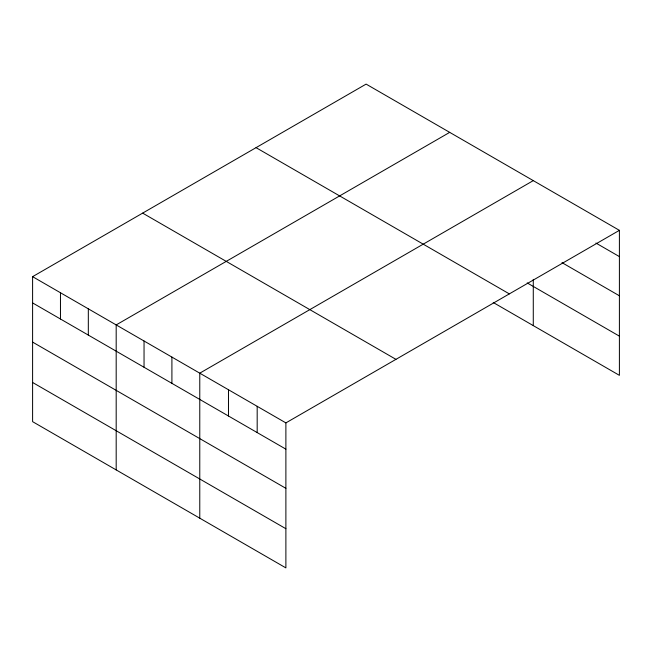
<?xml version="1.0" encoding="UTF-8"?>
<svg xmlns="http://www.w3.org/2000/svg" width="652" height="652" viewBox="0 0 652 652"><rect width="100%" height="100%" fill="white"/><g stroke="black" fill="none" stroke-linecap="round" stroke-linejoin="round"><path stroke-width="0.98" d="M32.6 276.66L285.886 422.895L285.886 567.892L32.6 421.657L32.6 276.66L366.114 84.108L619.4 230.343L619.4 375.34L493.23 302.495M449.701 132.364L116.186 324.916L116.186 469.913M533.279 180.62L199.773 373.172L199.773 518.169M285.886 422.895L619.4 230.343M595.912 243.041L619.4 256.603M561.991 262.634L619.4 295.788M527.191 282.919L619.4 336.155M256.057 147.654L509.342 293.889M142.658 213.122L395.943 359.35M32.6 302.919L285.886 449.155M32.6 342.104L285.886 488.332M32.6 382.471L285.886 528.707M533.279 279.374L533.279 325.617M257.181 406.318L257.181 432.578M228.477 389.749L228.477 416.009M171.908 357.092L171.908 383.343M144.043 341.004L144.043 367.263M88.322 308.836L88.322 335.087M60.465 292.748L60.465 318.999"/></g></svg>
